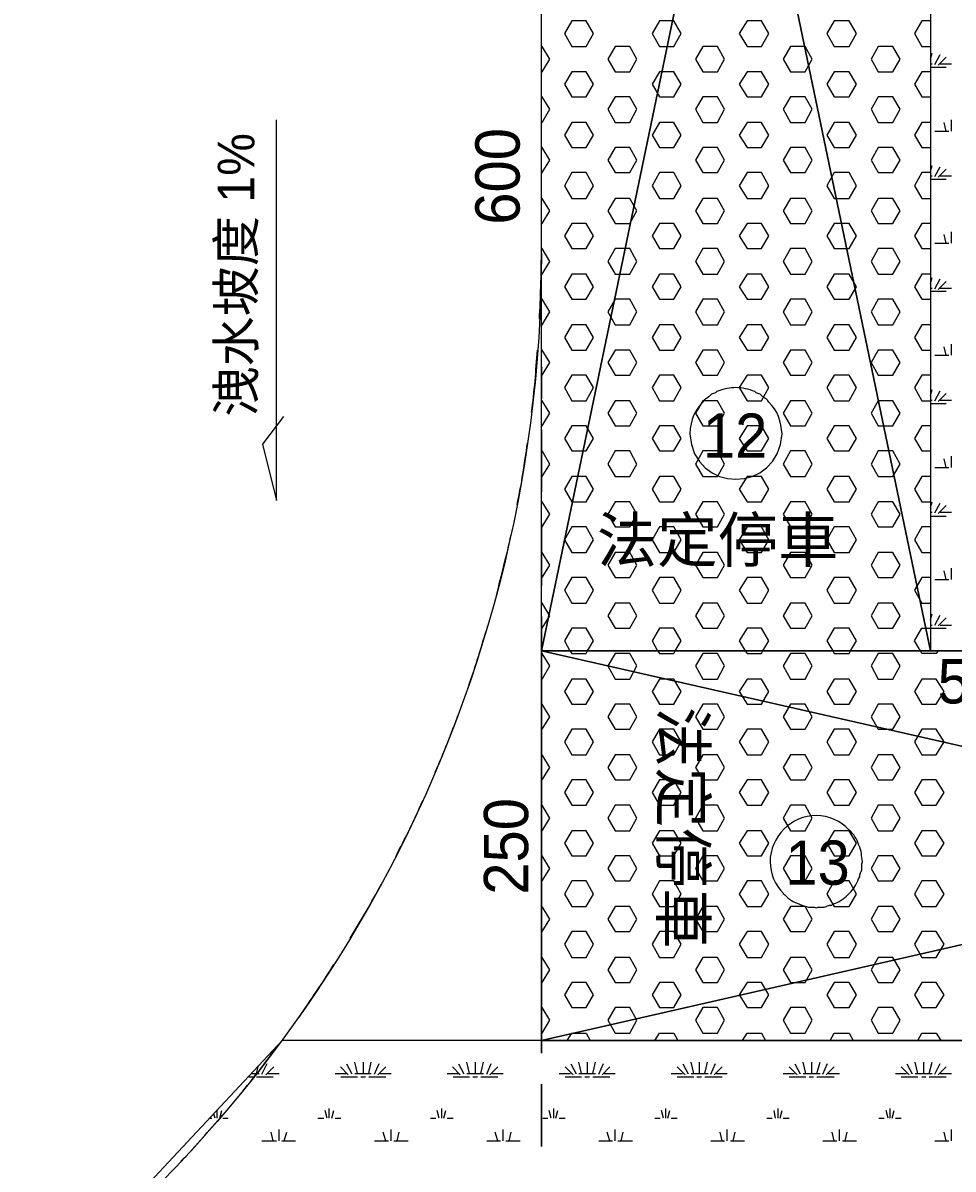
# Model space of a CAD drawing. Header units: millimetres. Extents: x -15161 to 10473752, y -72817 to 33960.
# Drawn here: x 1372 to 1970, y 115 to 850 of the extents above; entities that cross this region are included whole.
import ezdxf

# ---------------------------------------------------------------- set-up
doc = ezdxf.new("R2010")
doc.units = ezdxf.units.MM
doc.layers.add('PDF_幾何圖形', color=7, linetype='Continuous')
doc.layers.add('PDF_文字', color=7, linetype='Continuous')
doc.styles.add('PDF PMingLiU', font='PMingLiU.ttf')

# ---------------------------------------------------------------- blocks, each defined once
blk = doc.blocks.new('建築底圖')
at = {"layer": 'PDF_幾何圖形', "lineweight": 0}
for points in [[(1705.49, 3028.86), (1355.33, 3028.86, -0.000209), (1354.91, 625.2)], [(1704.22, 660.35, 0.011407), (1705.49, 702.26, -0.254152), (1316.8, -11.59)]]:
    blk.add_lwpolyline(points, format="xyb", dxfattribs=at)
for points in [[(1992.55, 2247.68), (1955.29, 2247.68), (1955.29, 447.37), (2255.49, 447.37)], [(1705.49, 447.37), (1705.49, 1047.34), (1955.29, 1047.34), (1955.29, 447.37)], [(1705.49, 197.14), (2255.49, 322.47), (1705.49, 447.37), (1830.39, 1047.34), (1955.29, 447.37), (1830.39, 1047.34), (1705.49, 447.37), (2255.49, 322.47)], [(1705.49, 447.37), (1705.49, 1047.34), (1955.29, 1047.34), (1955.29, 447.37)], [(1734.28, 851.72), (1724.96, 851.72), (1720.31, 843.68), (1724.96, 835.21), (1734.28, 835.21), (1738.93, 843.68)], [(1790.59, 851.72), (1781.28, 851.72), (1776.62, 843.68), (1781.28, 835.21), (1790.59, 835.21), (1795.25, 843.68)], [(1846.9, 851.72), (1837.59, 851.72), (1832.51, 843.68), (1837.59, 835.21), (1846.9, 835.21), (1851.56, 843.68)], [(1903.22, 851.72), (1893.48, 851.72), (1888.82, 843.68), (1893.48, 835.21), (1903.22, 835.21), (1907.87, 843.68)], [(1762.22, 835.21), (1752.91, 835.21), (1748.25, 827.17), (1752.91, 819.12), (1762.22, 819.12), (1766.88, 827.17)], [(1818.53, 835.21), (1809.22, 835.21), (1804.56, 827.17), (1809.22, 819.12), (1818.53, 819.12), (1823.19, 827.17)], [(1874.85, 835.21), (1865.53, 835.21), (1860.87, 827.17), (1865.53, 819.12), (1874.85, 819.12), (1879.5, 827.17)], [(1931.16, 835.21), (1921.84, 835.21), (1917.19, 827.17), (1921.84, 819.12), (1931.16, 819.12), (1935.82, 827.17)], [(1734.28, 819.12), (1724.96, 819.12), (1720.31, 811.08), (1724.96, 803.03), (1734.28, 803.03), (1738.93, 811.08)], [(1790.59, 819.12), (1781.28, 819.12), (1776.62, 811.08), (1781.28, 803.03), (1790.59, 803.03), (1795.25, 811.08)], [(1846.9, 819.12), (1837.59, 819.12), (1832.51, 811.08), (1837.59, 803.03), (1846.9, 803.03), (1851.56, 811.08)], [(1903.22, 819.12), (1893.48, 819.12), (1888.82, 811.08), (1893.48, 803.03), (1903.22, 803.03), (1907.87, 811.08)], [(1762.22, 803.03), (1752.91, 803.03), (1748.25, 794.99), (1752.91, 786.52), (1762.22, 786.52), (1766.88, 794.99)], [(1818.53, 803.03), (1809.22, 803.03), (1804.56, 794.99), (1809.22, 786.52), (1818.53, 786.52), (1823.19, 794.99)], [(1874.85, 803.03), (1865.53, 803.03), (1860.87, 794.99), (1865.53, 786.52), (1874.85, 786.52), (1879.5, 794.99)], [(1931.16, 803.03), (1921.84, 803.03), (1917.19, 794.99), (1921.84, 786.52), (1931.16, 786.52), (1935.82, 794.99)], [(1734.28, 786.52), (1724.96, 786.52), (1720.31, 778.48), (1724.96, 770.43), (1734.28, 770.43), (1738.93, 778.48)], [(1790.59, 786.52), (1781.28, 786.52), (1776.62, 778.48), (1781.28, 770.43), (1790.59, 770.43), (1795.25, 778.48)], [(1846.9, 786.52), (1837.59, 786.52), (1832.51, 778.48), (1837.59, 770.43), (1846.9, 770.43), (1851.56, 778.48)], [(1903.22, 786.52), (1893.48, 786.52), (1888.82, 778.48), (1893.48, 770.43), (1903.22, 770.43), (1907.87, 778.48)], [(1762.22, 770.43), (1752.91, 770.43), (1748.25, 762.39), (1752.91, 754.34), (1762.22, 754.34), (1766.88, 762.39)], [(1818.53, 770.43), (1809.22, 770.43), (1804.56, 762.39), (1809.22, 754.34), (1818.53, 754.34), (1823.19, 762.39)], [(1874.85, 770.43), (1865.53, 770.43), (1860.87, 762.39), (1865.53, 754.34), (1874.85, 754.34), (1879.5, 762.39)], [(1931.16, 770.43), (1921.84, 770.43), (1917.19, 762.39), (1921.84, 754.34), (1931.16, 754.34), (1935.82, 762.39)], [(1734.28, 754.34), (1724.96, 754.34), (1720.31, 745.87), (1724.96, 737.83), (1734.28, 737.83), (1738.93, 745.87)], [(1790.59, 754.34), (1781.28, 754.34), (1776.62, 745.87), (1781.28, 737.83), (1790.59, 737.83), (1795.25, 745.87)], [(1846.9, 754.34), (1837.59, 754.34), (1832.51, 745.87), (1837.59, 737.83), (1846.9, 737.83), (1851.56, 745.87)], [(1903.22, 754.34), (1893.48, 754.34), (1888.82, 745.87), (1893.48, 737.83), (1903.22, 737.83), (1907.87, 745.87)], [(1762.22, 737.83), (1752.91, 737.83), (1748.25, 729.78), (1752.91, 721.74), (1762.22, 721.74), (1766.88, 729.78)], [(1818.53, 737.83), (1809.22, 737.83), (1804.56, 729.78), (1809.22, 721.74), (1818.53, 721.74), (1823.19, 729.78)], [(1874.85, 737.83), (1865.53, 737.83), (1860.87, 729.78), (1865.53, 721.74), (1874.85, 721.74), (1879.5, 729.78)], [(1931.16, 737.83), (1921.84, 737.83), (1917.19, 729.78), (1921.84, 721.74), (1931.16, 721.74), (1935.82, 729.78)], [(1734.28, 721.74), (1724.96, 721.74), (1720.31, 713.7), (1724.96, 705.65), (1734.28, 705.65), (1738.93, 713.7)], [(1790.59, 721.74), (1781.28, 721.74), (1776.62, 713.7), (1781.28, 705.65), (1790.59, 705.65), (1795.25, 713.7)], [(1846.9, 721.74), (1837.59, 721.74), (1832.51, 713.7), (1837.59, 705.65), (1846.9, 705.65), (1851.56, 713.7)], [(1903.22, 721.74), (1893.48, 721.74), (1888.82, 713.7), (1893.48, 705.65), (1903.22, 705.65), (1907.87, 713.7)], [(1762.22, 705.65), (1752.91, 705.65), (1748.25, 697.18), (1752.91, 689.14), (1762.22, 689.14), (1766.88, 697.18)], [(1818.53, 705.65), (1809.22, 705.65), (1804.56, 697.18), (1809.22, 689.14), (1818.53, 689.14), (1823.19, 697.18)], [(1874.85, 705.65), (1865.53, 705.65), (1860.87, 697.18), (1865.53, 689.14), (1874.85, 689.14), (1879.5, 697.18)], [(1931.16, 705.65), (1921.84, 705.65), (1917.19, 697.18), (1921.84, 689.14), (1931.16, 689.14), (1935.82, 697.18)], [(1734.28, 689.14), (1724.96, 689.14), (1720.31, 681.09), (1724.96, 673.05), (1734.28, 673.05), (1738.93, 681.09)], [(1790.59, 689.14), (1781.28, 689.14), (1776.62, 681.09), (1781.28, 673.05), (1790.59, 673.05), (1795.25, 681.09)], [(1846.9, 689.14), (1837.59, 689.14), (1832.51, 681.09), (1837.59, 673.05), (1846.9, 673.05), (1851.56, 681.09)], [(1903.22, 689.14), (1893.48, 689.14), (1888.82, 681.09), (1893.48, 673.05), (1903.22, 673.05), (1907.87, 681.09)], [(1762.22, 673.05), (1752.91, 673.05), (1748.25, 665), (1752.91, 656.54), (1762.22, 656.54), (1766.88, 665)], [(1818.53, 673.05), (1809.22, 673.05), (1804.56, 665), (1809.22, 656.54), (1818.53, 656.54), (1823.19, 665)], [(1874.85, 673.05), (1865.53, 673.05), (1860.87, 665), (1865.53, 656.54), (1874.85, 656.54), (1879.5, 665)], [(1931.16, 673.05), (1921.84, 673.05), (1917.19, 665), (1921.84, 656.54), (1931.16, 656.54), (1935.82, 665)], [(1734.28, 656.54), (1724.96, 656.54), (1720.31, 648.49), (1724.96, 640.45), (1734.28, 640.45), (1738.93, 648.49)], [(1790.59, 656.54), (1781.28, 656.54), (1776.62, 648.49), (1781.28, 640.45), (1790.59, 640.45), (1795.25, 648.49)], [(1846.9, 656.54), (1837.59, 656.54), (1832.51, 648.49), (1837.59, 640.45), (1846.9, 640.45), (1851.56, 648.49)], [(1903.22, 656.54), (1893.48, 656.54), (1888.82, 648.49), (1893.48, 640.45), (1903.22, 640.45), (1907.87, 648.49)], [(1762.22, 640.45), (1752.91, 640.45), (1748.25, 632.4), (1752.91, 624.36), (1762.22, 624.36), (1766.88, 632.4)], [(1818.53, 640.45), (1809.22, 640.45), (1804.56, 632.4), (1809.22, 624.36), (1818.53, 624.36), (1823.19, 632.4)], [(1874.85, 640.45), (1865.53, 640.45), (1860.87, 632.4), (1865.53, 624.36), (1874.85, 624.36), (1879.5, 632.4)], [(1931.16, 640.45), (1921.84, 640.45), (1917.19, 632.4), (1921.84, 624.36), (1931.16, 624.36), (1935.82, 632.4)], [(1705.91, 629.01), (1705.49, 629.44), (1705.49, 609.11), (1705.49, 629.44)], [(1734.28, 624.36), (1724.96, 624.36), (1720.31, 616.31), (1724.96, 607.84), (1734.28, 607.84), (1738.93, 616.31)], [(1790.59, 624.36), (1781.28, 624.36), (1776.62, 616.31), (1781.28, 607.84), (1790.59, 607.84), (1795.25, 616.31)], [(1846.9, 624.36), (1837.59, 624.36), (1832.51, 616.31), (1837.59, 607.84), (1846.9, 607.84), (1851.56, 616.31)], [(1903.22, 624.36), (1893.48, 624.36), (1888.82, 616.31), (1893.48, 607.84), (1903.22, 607.84), (1907.87, 616.31)], [(1762.22, 607.84), (1752.91, 607.84), (1748.25, 599.8), (1752.91, 591.76), (1762.22, 591.76), (1766.88, 599.8)], [(1818.53, 607.84), (1809.22, 607.84), (1804.56, 599.8), (1809.22, 591.76), (1818.53, 591.76), (1823.19, 599.8)], [(1874.85, 607.84), (1865.53, 607.84), (1860.87, 599.8), (1865.53, 591.76), (1874.85, 591.76), (1879.5, 599.8)], [(1931.16, 607.84), (1921.84, 607.84), (1917.19, 599.8), (1921.84, 591.76), (1931.16, 591.76), (1935.82, 599.8)], [(1705.49, 589.21), (1705.49, 549.41)], [(1734.28, 591.76), (1724.96, 591.76), (1720.31, 583.71), (1724.96, 575.67), (1734.28, 575.67), (1738.93, 583.71)], [(1790.59, 591.76), (1781.28, 591.76), (1776.62, 583.71), (1781.28, 575.67), (1790.59, 575.67), (1795.25, 583.71)], [(1846.9, 591.76), (1837.59, 591.76), (1832.51, 583.71), (1837.59, 575.67), (1846.9, 575.67), (1851.56, 583.71)], [(1903.22, 591.76), (1893.48, 591.76), (1888.82, 583.71), (1893.48, 575.67), (1903.22, 575.67), (1907.87, 583.71)], [(1762.22, 575.67), (1752.91, 575.67), (1748.25, 567.2), (1752.91, 559.15), (1762.22, 559.15), (1766.88, 567.2)], [(1818.53, 575.67), (1809.22, 575.67), (1804.56, 567.2), (1809.22, 559.15), (1818.53, 559.15), (1823.19, 567.2)], [(1874.85, 575.67), (1865.53, 575.67), (1860.87, 567.2), (1865.53, 559.15), (1874.85, 559.15), (1879.5, 567.2)], [(1931.16, 575.67), (1921.84, 575.67), (1917.19, 567.2), (1921.84, 559.15), (1931.16, 559.15), (1935.82, 567.2)], [(1734.28, 559.15), (1724.96, 559.15), (1720.31, 551.11), (1724.96, 543.06), (1734.28, 543.06), (1738.93, 551.11)], [(1790.59, 559.15), (1781.28, 559.15), (1776.62, 551.11), (1781.28, 543.06), (1790.59, 543.06), (1795.25, 551.11)], [(1846.9, 559.15), (1837.59, 559.15), (1832.51, 551.11), (1837.59, 543.06), (1846.9, 543.06), (1851.56, 551.11)], [(1903.22, 559.15), (1893.48, 559.15), (1888.82, 551.11), (1893.48, 543.06), (1903.22, 543.06), (1907.87, 551.11)], [(1762.22, 543.06), (1752.91, 543.06), (1748.25, 535.02), (1752.91, 526.97), (1762.22, 526.97), (1766.88, 535.02)], [(1818.53, 543.06), (1809.22, 543.06), (1804.56, 535.02), (1809.22, 526.97), (1818.53, 526.97), (1823.19, 535.02)], [(1874.85, 543.06), (1865.53, 543.06), (1860.87, 535.02), (1865.53, 526.97), (1874.85, 526.97), (1879.5, 535.02)], [(1931.16, 543.06), (1921.84, 543.06), (1917.19, 535.02), (1921.84, 526.97), (1931.16, 526.97), (1935.82, 535.02)], [(1705.49, 529.09), (1705.49, 489.29)], [(1734.28, 526.97), (1724.96, 526.97), (1720.31, 518.51), (1724.96, 510.46), (1734.28, 510.46), (1738.93, 518.51)], [(1790.59, 526.97), (1781.28, 526.97), (1776.62, 518.51), (1781.28, 510.46), (1790.59, 510.46), (1795.25, 518.51)], [(1846.9, 526.97), (1837.59, 526.97), (1832.51, 518.51), (1837.59, 510.46), (1846.9, 510.46), (1851.56, 518.51)], [(1903.22, 526.97), (1893.48, 526.97), (1888.82, 518.51), (1893.48, 510.46), (1903.22, 510.46), (1907.87, 518.51)], [(1762.22, 510.46), (1752.91, 510.46), (1748.25, 502.42), (1752.91, 494.37), (1762.22, 494.37), (1766.88, 502.42)], [(1818.53, 510.46), (1809.22, 510.46), (1804.56, 502.42), (1809.22, 494.37), (1818.53, 494.37), (1823.19, 502.42)], [(1874.85, 510.46), (1865.53, 510.46), (1860.87, 502.42), (1865.53, 494.37), (1874.85, 494.37), (1879.5, 502.42)], [(1931.16, 510.46), (1921.84, 510.46), (1917.19, 502.42), (1921.84, 494.37), (1931.16, 494.37), (1935.82, 502.42)], [(1734.28, 494.37), (1724.96, 494.37), (1720.31, 486.33), (1724.96, 477.86), (1734.28, 477.86), (1738.93, 486.33)], [(1790.59, 494.37), (1781.28, 494.37), (1776.62, 486.33), (1781.28, 477.86), (1790.59, 477.86), (1795.25, 486.33)], [(1846.9, 494.37), (1837.59, 494.37), (1832.51, 486.33), (1837.59, 477.86), (1846.9, 477.86), (1851.56, 486.33)], [(1903.22, 494.37), (1893.48, 494.37), (1888.82, 486.33), (1893.48, 477.86), (1903.22, 477.86), (1907.87, 486.33)], [(1762.22, 477.86), (1752.91, 477.86), (1748.25, 469.82), (1752.91, 461.77), (1762.22, 461.77), (1766.88, 469.82)], [(1818.53, 477.86), (1809.22, 477.86), (1804.56, 469.82), (1809.22, 461.77), (1818.53, 461.77), (1823.19, 469.82)], [(1874.85, 477.86), (1865.53, 477.86), (1860.87, 469.82), (1865.53, 461.77), (1874.85, 461.77), (1879.5, 469.82)], [(1931.16, 477.86), (1921.84, 477.86), (1917.19, 469.82), (1921.84, 461.77), (1931.16, 461.77), (1935.82, 469.82)], [(1705.49, 469.39), (1705.49, 429.17)], [(1734.28, 461.77), (1724.96, 461.77), (1720.31, 453.73), (1723.69, 447.37), (1724.96, 445.68), (1734.28, 445.68), (1735.12, 447.37), (1738.93, 453.73)], [(1790.59, 461.77), (1781.28, 461.77), (1776.62, 453.73), (1780, 447.37), (1781.28, 445.68), (1790.59, 445.68), (1791.44, 447.37), (1795.25, 453.73)], [(1846.9, 461.77), (1837.59, 461.77), (1832.51, 453.73), (1836.32, 447.37), (1837.59, 445.68), (1846.9, 445.68), (1847.75, 447.37), (1851.56, 453.73)], [(1903.22, 461.77), (1893.48, 461.77), (1888.82, 453.73), (1892.63, 447.37), (1893.48, 445.68), (1903.22, 445.68), (1904.06, 447.37), (1907.87, 453.73)], [(2255.49, 447.37), (2255.49, 197.14), (1705.49, 197.14), (1705.49, 447.37)], [(1705.49, 447.37), (1705.49, 197.14), (2255.49, 197.14), (2255.49, 447.37)], [(1762.22, 445.68), (1752.91, 445.68), (1748.25, 437.64), (1752.91, 429.17), (1762.22, 429.17), (1766.88, 437.64)], [(1818.53, 445.68), (1809.22, 445.68), (1804.56, 437.64), (1809.22, 429.17), (1818.53, 429.17), (1823.19, 437.64)], [(1874.85, 445.68), (1865.53, 445.68), (1860.87, 437.64), (1865.53, 429.17), (1874.85, 429.17), (1879.5, 437.64)], [(1931.16, 445.68), (1921.84, 445.68), (1917.19, 437.64), (1921.84, 429.17), (1931.16, 429.17), (1935.82, 437.64)], [(1734.28, 429.17), (1724.96, 429.17), (1720.31, 421.12), (1724.96, 413.08), (1734.28, 413.08), (1738.93, 421.12)], [(1790.59, 429.17), (1781.28, 429.17), (1776.62, 421.12), (1781.28, 413.08), (1790.59, 413.08), (1795.25, 421.12)], [(1846.9, 429.17), (1837.59, 429.17), (1832.51, 421.12), (1837.59, 413.08), (1846.9, 413.08), (1851.56, 421.12)], [(1903.22, 429.17), (1893.48, 429.17), (1888.82, 421.12), (1893.48, 413.08), (1903.22, 413.08), (1907.87, 421.12)], [(1959.1, 429.17), (1949.79, 429.17), (1945.13, 421.12), (1949.79, 413.08), (1959.1, 413.08), (1964.19, 421.12)], [(1762.22, 413.08), (1752.91, 413.08), (1748.25, 405.03), (1752.91, 396.99), (1762.22, 396.99), (1766.88, 405.03)], [(1818.53, 413.08), (1809.22, 413.08), (1804.56, 405.03), (1809.22, 396.99), (1818.53, 396.99), (1823.19, 405.03)], [(1874.85, 413.08), (1865.53, 413.08), (1860.87, 405.03), (1865.53, 396.99), (1874.85, 396.99), (1879.5, 405.03)], [(1931.16, 413.08), (1921.84, 413.08), (1917.19, 405.03), (1921.84, 396.99), (1931.16, 396.99), (1935.82, 405.03)], [(1705.49, 409.27), (1705.49, 369.05)], [(1734.28, 396.99), (1724.96, 396.99), (1720.31, 388.95), (1724.96, 380.48), (1734.28, 380.48), (1738.93, 388.95)], [(1790.59, 396.99), (1781.28, 396.99), (1776.62, 388.95), (1781.28, 380.48), (1790.59, 380.48), (1795.25, 388.95)], [(1846.9, 396.99), (1837.59, 396.99), (1832.51, 388.95), (1837.59, 380.48), (1846.9, 380.48), (1851.56, 388.95)], [(1903.22, 396.99), (1893.48, 396.99), (1888.82, 388.95), (1893.48, 380.48), (1903.22, 380.48), (1907.87, 388.95)], [(1959.1, 396.99), (1949.79, 396.99), (1945.13, 388.95), (1949.79, 380.48), (1959.1, 380.48), (1964.19, 388.95)], [(1762.22, 380.48), (1752.91, 380.48), (1748.25, 372.43), (1752.91, 364.39), (1762.22, 364.39), (1766.88, 372.43)], [(1818.53, 380.48), (1809.22, 380.48), (1804.56, 372.43), (1809.22, 364.39), (1818.53, 364.39), (1823.19, 372.43)], [(1874.85, 380.48), (1865.53, 380.48), (1860.87, 372.43), (1865.53, 364.39), (1874.85, 364.39), (1879.5, 372.43)], [(1931.16, 380.48), (1921.84, 380.48), (1917.19, 372.43), (1921.84, 364.39), (1931.16, 364.39), (1935.82, 372.43)], [(1734.28, 364.39), (1724.96, 364.39), (1720.31, 356.34), (1724.96, 348.3), (1734.28, 348.3), (1738.93, 356.34)], [(1790.59, 364.39), (1781.28, 364.39), (1776.62, 356.34), (1781.28, 348.3), (1790.59, 348.3), (1795.25, 356.34)], [(1846.9, 364.39), (1837.59, 364.39), (1832.51, 356.34), (1837.59, 348.3), (1846.9, 348.3), (1851.56, 356.34)], [(1903.22, 364.39), (1893.48, 364.39), (1888.82, 356.34), (1893.48, 348.3), (1903.22, 348.3), (1907.87, 356.34)], [(1959.1, 364.39), (1949.79, 364.39), (1945.13, 356.34), (1949.79, 348.3), (1959.1, 348.3), (1964.19, 356.34)], [(1705.49, 349.15), (1705.49, 309.35)], [(1762.22, 348.3), (1752.91, 348.3), (1748.25, 339.83), (1752.91, 331.79), (1762.22, 331.79), (1766.88, 339.83)], [(1818.53, 348.3), (1809.22, 348.3), (1804.56, 339.83), (1809.22, 331.79), (1818.53, 331.79), (1823.19, 339.83)], [(1874.85, 348.3), (1865.53, 348.3), (1860.87, 339.83), (1865.53, 331.79), (1874.85, 331.79), (1879.5, 339.83)], [(1931.16, 348.3), (1921.84, 348.3), (1917.19, 339.83), (1921.84, 331.79), (1931.16, 331.79), (1935.82, 339.83)], [(1734.28, 331.79), (1724.96, 331.79), (1720.31, 323.74), (1724.96, 315.7), (1734.28, 315.7), (1738.93, 323.74)], [(1790.59, 331.79), (1781.28, 331.79), (1776.62, 323.74), (1781.28, 315.7), (1790.59, 315.7), (1795.25, 323.74)], [(1846.9, 331.79), (1837.59, 331.79), (1832.51, 323.74), (1837.59, 315.7), (1846.9, 315.7), (1851.56, 323.74)], [(1903.22, 331.79), (1893.48, 331.79), (1888.82, 323.74), (1893.48, 315.7), (1903.22, 315.7), (1907.87, 323.74)], [(1959.1, 331.79), (1949.79, 331.79), (1945.13, 323.74), (1949.79, 315.7), (1959.1, 315.7), (1964.19, 323.74)], [(1762.22, 315.7), (1752.91, 315.7), (1748.25, 307.65), (1752.91, 299.61), (1762.22, 299.61), (1766.88, 307.65)], [(1818.53, 315.7), (1809.22, 315.7), (1804.56, 307.65), (1809.22, 299.61), (1818.53, 299.61), (1823.19, 307.65)], [(1874.85, 315.7), (1865.53, 315.7), (1860.87, 307.65), (1865.53, 299.61), (1874.85, 299.61), (1879.5, 307.65)], [(1931.16, 315.7), (1921.84, 315.7), (1917.19, 307.65), (1921.84, 299.61), (1931.16, 299.61), (1935.82, 307.65)], [(1734.28, 299.61), (1724.96, 299.61), (1720.31, 291.14), (1724.96, 283.09), (1734.28, 283.09), (1738.93, 291.14)], [(1790.59, 299.61), (1781.28, 299.61), (1776.62, 291.14), (1781.28, 283.09), (1790.59, 283.09), (1795.25, 291.14)], [(1846.9, 299.61), (1837.59, 299.61), (1832.51, 291.14), (1837.59, 283.09), (1846.9, 283.09), (1851.56, 291.14)], [(1903.22, 299.61), (1893.48, 299.61), (1888.82, 291.14), (1893.48, 283.09), (1903.22, 283.09), (1907.87, 291.14)], [(1959.1, 299.61), (1949.79, 299.61), (1945.13, 291.14), (1949.79, 283.09), (1959.1, 283.09), (1964.19, 291.14)], [(1705.49, 289.02), (1705.49, 249.22)], [(1762.22, 283.09), (1752.91, 283.09), (1748.25, 275.05), (1752.91, 267.01), (1762.22, 267.01), (1766.88, 275.05)], [(1818.53, 283.09), (1809.22, 283.09), (1804.56, 275.05), (1809.22, 267.01), (1818.53, 267.01), (1823.19, 275.05)], [(1874.85, 283.09), (1865.53, 283.09), (1860.87, 275.05), (1865.53, 267.01), (1874.85, 267.01), (1879.5, 275.05)], [(1931.16, 283.09), (1921.84, 283.09), (1917.19, 275.05), (1921.84, 267.01), (1931.16, 267.01), (1935.82, 275.05)], [(1734.28, 267.01), (1724.96, 267.01), (1720.31, 258.96), (1724.96, 250.49), (1734.28, 250.49), (1738.93, 258.96)], [(1790.59, 267.01), (1781.28, 267.01), (1776.62, 258.96), (1781.28, 250.49), (1790.59, 250.49), (1795.25, 258.96)], [(1846.9, 267.01), (1837.59, 267.01), (1832.51, 258.96), (1837.59, 250.49), (1846.9, 250.49), (1851.56, 258.96)], [(1903.22, 267.01), (1893.48, 267.01), (1888.82, 258.96), (1893.48, 250.49), (1903.22, 250.49), (1907.87, 258.96)], [(1959.1, 267.01), (1949.79, 267.01), (1945.13, 258.96), (1949.79, 250.49), (1959.1, 250.49), (1964.19, 258.96)], [(1762.22, 250.49), (1752.91, 250.49), (1748.25, 242.45), (1752.91, 234.4), (1762.22, 234.4), (1766.88, 242.45)], [(1818.53, 250.49), (1809.22, 250.49), (1804.56, 242.45), (1809.22, 234.4), (1818.53, 234.4), (1823.19, 242.45)], [(1874.85, 250.49), (1865.53, 250.49), (1860.87, 242.45), (1865.53, 234.4), (1874.85, 234.4), (1879.5, 242.45)], [(1931.16, 250.49), (1921.84, 250.49), (1917.19, 242.45), (1921.84, 234.4), (1931.16, 234.4), (1935.82, 242.45)], [(1705.49, 229.32), (1705.49, 189.1)], [(1734.28, 234.4), (1724.96, 234.4), (1720.31, 226.36), (1724.96, 218.31), (1734.28, 218.31), (1738.93, 226.36)], [(1790.59, 234.4), (1781.28, 234.4), (1776.62, 226.36), (1781.28, 218.31), (1790.59, 218.31), (1795.25, 226.36)], [(1846.9, 234.4), (1837.59, 234.4), (1832.51, 226.36), (1837.59, 218.31), (1846.9, 218.31), (1851.56, 226.36)], [(1903.22, 234.4), (1893.48, 234.4), (1888.82, 226.36), (1893.48, 218.31), (1903.22, 218.31), (1907.87, 226.36)], [(1959.1, 234.4), (1949.79, 234.4), (1945.13, 226.36), (1949.79, 218.31), (1959.1, 218.31), (1964.19, 226.36)], [(1762.22, 218.31), (1752.91, 218.31), (1748.25, 210.27), (1752.91, 201.8), (1762.22, 201.8), (1766.88, 210.27)], [(1818.53, 218.31), (1809.22, 218.31), (1804.56, 210.27), (1809.22, 201.8), (1818.53, 201.8), (1823.19, 210.27)], [(1874.85, 218.31), (1865.53, 218.31), (1860.87, 210.27), (1865.53, 201.8), (1874.85, 201.8), (1879.5, 210.27)], [(1931.16, 218.31), (1921.84, 218.31), (1917.19, 210.27), (1921.84, 201.8), (1931.16, 201.8), (1935.82, 210.27)], [(1539.09, 197.14), (1405.29, 54.03), (1955.29, 54.03), (1955.29, -195.77), (2253.79, 197.14)], [(1705.49, 169.2), (1705.49, 128.98)]]:
    blk.add_lwpolyline(points, close=True, dxfattribs=at)
at = {"layer": 'PDF_幾何圖形', "lineweight": 5}
for points in [[(1705.49, 447.37), (1705.49, 1047.34), (1955.29, 1047.34), (1955.29, 447.37)], [(2255.49, 447.37), (2255.49, 197.14), (1705.49, 197.14), (1705.49, 447.37)]]:
    blk.add_lwpolyline(points, close=True, dxfattribs=at)
at = {"layer": 'PDF_幾何圖形', "lineweight": 0}
for points in [[(1955.29, 851.72), (1949.79, 851.72), (1945.13, 843.68), (1949.79, 835.21), (1955.29, 835.21)], [(1705.49, 819.12), (1705.91, 819.12), (1710.99, 827.17), (1705.91, 835.21), (1705.49, 835.21)], [(1955.29, 827.17), (1956.56, 830.98)], [(1955.29, 824.2), (1956.56, 824.2)], [(1958.26, 823.78), (1961.64, 830.13)], [(1960.37, 823.36), (1965.46, 828.44)], [(1961.64, 824.2), (1968.84, 824.2)], [(1955.29, 819.12), (1949.79, 819.12), (1945.13, 811.08), (1949.79, 803.03), (1955.29, 803.03)], [(1955.29, 822.09), (1965.46, 822.09)], [(1705.49, 786.52), (1705.91, 786.52), (1710.99, 794.99), (1705.91, 803.03), (1705.49, 803.03)], [(1968.84, 781.02), (1968.84, 788.21)], [(1955.29, 786.52), (1949.79, 786.52), (1945.13, 778.48), (1949.79, 770.43), (1955.29, 770.43)], [(1958.26, 781.02), (1967.15, 781.02)], [(1965.46, 781.02), (1964.19, 786.52)], [(1705.49, 754.34), (1705.91, 754.34), (1710.99, 762.39), (1705.91, 770.43), (1705.49, 770.43)], [(1955.29, 755.19), (1956.56, 759)], [(1958.26, 751.8), (1961.64, 758.15)], [(1955.29, 754.34), (1949.79, 754.34), (1945.13, 745.87), (1949.79, 737.83), (1955.29, 737.83)], [(1955.29, 752.22), (1956.56, 752.22)], [(1960.37, 751.38), (1965.46, 756.46)], [(1961.64, 752.22), (1968.84, 752.22)], [(1955.29, 750.11), (1965.46, 750.11)], [(1705.49, 721.74), (1705.91, 721.74), (1710.99, 729.78), (1705.91, 737.83), (1705.49, 737.83)], [(1955.29, 721.74), (1949.79, 721.74), (1945.13, 713.7), (1949.79, 705.65), (1955.29, 705.65)], [(1965.46, 709.04), (1964.19, 714.54)], [(1968.84, 709.04), (1968.84, 716.24)], [(1958.26, 709.04), (1967.15, 709.04)], [(1705.49, 689.14), (1705.91, 689.14), (1710.99, 697.18), (1705.91, 705.65), (1705.49, 705.65)], [(1955.29, 689.14), (1949.79, 689.14), (1945.13, 681.09), (1949.79, 673.05), (1955.29, 673.05)], [(1955.29, 683.21), (1956.56, 687.02)], [(1958.26, 679.82), (1961.64, 686.17)], [(1960.37, 679.4), (1965.46, 684.48)], [(1955.29, 680.25), (1956.56, 680.25)], [(1955.29, 678.13), (1965.46, 678.13)], [(1961.64, 680.25), (1968.84, 680.25)], [(1705.49, 656.54), (1705.91, 656.54), (1710.99, 665), (1705.91, 673.05), (1705.49, 673.05)], [(1955.29, 656.54), (1949.79, 656.54), (1945.13, 648.49), (1949.79, 640.45), (1955.29, 640.45)], [(1705.49, 624.36), (1705.91, 624.36), (1710.99, 632.4), (1705.91, 640.45), (1705.49, 640.45)], [(1965.46, 637.06), (1964.19, 642.56)], [(1968.84, 637.06), (1968.84, 644.26)], [(1958.26, 637.06), (1967.15, 637.06)], [(1955.29, 624.36), (1949.79, 624.36), (1945.13, 616.31), (1949.79, 607.84), (1955.29, 607.84)], [(1955.29, 611.23), (1956.56, 615.04)], [(1958.26, 607.84), (1961.64, 614.2)], [(1960.37, 607.42), (1965.46, 612.5)], [(1705.49, 591.76), (1705.91, 591.76), (1710.99, 599.8), (1705.91, 607.84), (1705.49, 607.84)], [(1955.29, 608.27), (1956.56, 608.27)], [(1955.29, 606.15), (1965.46, 606.15)], [(1961.64, 608.27), (1968.84, 608.27)], [(1955.29, 591.76), (1949.79, 591.76), (1945.13, 583.71), (1949.79, 575.67), (1955.29, 575.67)], [(1705.49, 559.15), (1705.91, 559.15), (1710.99, 567.2), (1705.91, 575.67), (1705.49, 575.67)], [(1965.46, 565.08), (1964.19, 570.58)], [(1968.84, 565.08), (1968.84, 572.28)], [(1958.26, 565.08), (1967.15, 565.08)], [(1955.29, 559.15), (1949.79, 559.15), (1945.13, 551.11), (1949.79, 543.06), (1955.29, 543.06)], [(1705.49, 526.97), (1705.91, 526.97), (1710.99, 535.02), (1705.91, 543.06), (1705.49, 543.06)], [(1955.29, 539.25), (1956.56, 543.06)], [(1958.26, 535.87), (1961.64, 542.22)], [(1960.37, 535.44), (1965.46, 540.52)], [(1955.29, 536.29), (1956.56, 536.29)], [(1955.29, 533.75), (1965.46, 533.75)], [(1961.64, 536.29), (1968.84, 536.29)], [(1955.29, 526.97), (1949.79, 526.97), (1945.13, 518.51), (1949.79, 510.46), (1955.29, 510.46)], [(1705.49, 494.37), (1705.91, 494.37), (1710.99, 502.42), (1705.91, 510.46), (1705.49, 510.46)], [(1955.29, 494.37), (1949.79, 494.37), (1945.13, 486.33), (1949.79, 477.86), (1955.29, 477.86)], [(1958.26, 493.1), (1967.15, 493.1)], [(1965.46, 493.1), (1964.19, 498.61)], [(1968.84, 493.1), (1968.84, 500.3)], [(1705.49, 461.77), (1705.91, 461.77), (1710.99, 469.82), (1705.91, 477.86), (1705.49, 477.86)], [(1955.29, 467.27), (1956.56, 471.09)], [(1955.29, 463.89), (1956.56, 463.89)], [(1958.26, 463.89), (1961.64, 470.24)], [(1960.37, 463.46), (1965.46, 468.54)], [(1961.64, 463.89), (1968.84, 463.89)], [(1960.37, 447.37), (1959.1, 445.68), (1949.79, 445.68), (1948.94, 447.37), (1945.13, 453.73), (1949.79, 461.77), (1955.29, 461.77), (1965.46, 461.77)], [(1705.49, 429.17), (1705.91, 429.17), (1710.99, 437.64), (1705.91, 445.68), (1705.49, 445.68)], [(1705.49, 396.99), (1705.91, 396.99), (1710.99, 405.03), (1705.91, 413.08), (1705.49, 413.08)], [(1705.49, 364.39), (1705.91, 364.39), (1710.99, 372.43), (1705.91, 380.48), (1705.49, 380.48)], [(1705.49, 331.79), (1705.91, 331.79), (1710.99, 339.83), (1705.91, 348.3), (1705.49, 348.3)], [(1705.49, 299.61), (1705.91, 299.61), (1710.99, 307.65), (1705.91, 315.7), (1705.49, 315.7)], [(1705.49, 267.01), (1705.91, 267.01), (1710.99, 275.05), (1705.91, 283.09), (1705.49, 283.09)], [(1705.49, 234.4), (1705.91, 234.4), (1710.99, 242.45), (1705.91, 250.49), (1705.49, 250.49)], [(1705.49, 201.8), (1705.91, 201.8), (1710.99, 210.27), (1705.91, 218.31), (1705.49, 218.31)], [(1722, 197.14), (1724.96, 201.8), (1734.28, 201.8), (1736.82, 197.14)], [(1778.31, 197.14), (1781.28, 201.8), (1790.59, 201.8), (1793.13, 197.14)], [(1834.62, 197.14), (1837.59, 201.8), (1846.9, 201.8), (1849.44, 197.14)], [(1890.94, 197.14), (1893.48, 201.8), (1903.22, 201.8), (1905.76, 197.14)], [(1947.25, 197.14), (1949.79, 201.8), (1959.1, 201.8), (1962.07, 197.14)], [(1522.58, 175.97), (1523.85, 181.05)], [(1525.96, 175.55), (1529.35, 182.32)], [(1528.5, 175.13), (1533.58, 180.21)], [(1581.43, 175.13), (1576.35, 180.21)], [(1583.97, 175.55), (1580.58, 181.9)], [(1587.36, 175.97), (1585.66, 183.17)], [(1591.17, 175.97), (1591.17, 183.17)], [(1594.55, 175.97), (1596.25, 183.17)], [(1598.37, 175.55), (1601.33, 182.32)], [(1600.48, 175.13), (1605.56, 180.21)], [(1653.41, 175.13), (1648.33, 180.21)], [(1655.95, 175.55), (1652.56, 181.9)], [(1659.34, 175.97), (1657.64, 183.17)], [(1663.15, 175.97), (1663.15, 183.17)], [(1666.53, 175.97), (1668.23, 183.17)], [(1670.34, 175.55), (1673.31, 182.32)], [(1672.46, 175.13), (1677.54, 180.21)], [(1725.81, 175.13), (1720.73, 180.21)], [(1727.93, 175.55), (1724.54, 181.9)], [(1731.31, 175.97), (1729.62, 183.17)], [(1735.12, 175.97), (1735.12, 183.17)], [(1738.51, 175.97), (1740.21, 183.17)], [(1742.32, 175.55), (1745.29, 182.32)], [(1744.44, 175.13), (1749.52, 180.21)], [(1797.79, 175.13), (1792.71, 180.21)], [(1799.9, 175.55), (1796.52, 181.9)], [(1803.29, 175.97), (1801.6, 183.17)], [(1807.1, 175.97), (1807.1, 183.17)], [(1810.49, 175.97), (1812.18, 183.17)], [(1814.3, 175.55), (1817.26, 182.32)], [(1816.42, 175.13), (1821.5, 180.21)], [(1869.77, 175.13), (1864.69, 180.21)], [(1871.88, 175.55), (1868.5, 181.9)], [(1875.27, 175.97), (1873.58, 183.17)], [(1879.08, 175.97), (1879.08, 183.17)], [(1882.47, 175.97), (1884.59, 183.17)], [(1886.28, 175.55), (1889.24, 182.32)], [(1888.4, 175.13), (1893.48, 180.21)], [(1941.74, 175.13), (1936.66, 180.21)], [(1943.86, 175.55), (1940.47, 181.9)], [(1947.25, 175.97), (1945.56, 183.17)], [(1951.06, 175.97), (1951.06, 183.17)], [(1954.45, 175.97), (1956.56, 183.17)], [(1958.26, 175.55), (1961.64, 182.32)], [(1960.37, 175.13), (1965.46, 180.21)], [(1517.5, 173.86), (1520.46, 173.86)], [(1519.19, 175.97), (1524.27, 175.97)], [(1522.58, 173.86), (1533.16, 173.86)], [(1529.77, 175.97), (1536.97, 175.97)], [(1572.96, 175.97), (1580.16, 175.97)], [(1576.77, 173.86), (1587.36, 173.86)], [(1585.66, 175.97), (1596.25, 175.97)], [(1589.47, 173.86), (1592.44, 173.86)], [(1594.55, 173.86), (1605.56, 173.86)], [(1601.75, 175.97), (1608.95, 175.97)], [(1644.94, 175.97), (1652.14, 175.97)], [(1648.75, 173.86), (1659.34, 173.86)], [(1657.64, 175.97), (1668.23, 175.97)], [(1661.45, 173.86), (1664.42, 173.86)], [(1666.53, 173.86), (1677.54, 173.86)], [(1673.73, 175.97), (1680.93, 175.97)], [(1716.92, 175.97), (1724.12, 175.97)], [(1720.73, 173.86), (1731.31, 173.86)], [(1729.62, 175.97), (1740.21, 175.97)], [(1733.43, 173.86), (1736.39, 173.86)], [(1738.51, 173.86), (1749.52, 173.86)], [(1745.71, 175.97), (1752.91, 175.97)], [(1788.9, 175.97), (1796.09, 175.97)], [(1792.71, 173.86), (1803.29, 173.86)], [(1801.6, 175.97), (1812.61, 175.97)], [(1805.41, 173.86), (1808.37, 173.86)], [(1810.49, 173.86), (1821.5, 173.86)], [(1817.69, 175.97), (1824.89, 175.97)], [(1860.87, 175.97), (1868.07, 175.97)], [(1864.69, 173.86), (1875.27, 173.86)], [(1873.58, 175.97), (1884.59, 175.97)], [(1877.39, 173.86), (1880.35, 173.86)], [(1882.47, 173.86), (1893.48, 173.86)], [(1889.67, 175.97), (1896.86, 175.97)], [(1932.85, 175.97), (1940.05, 175.97)], [(1936.66, 173.86), (1947.25, 173.86)], [(1945.56, 175.97), (1956.56, 175.97)], [(1949.79, 173.86), (1952.33, 173.86)], [(1954.45, 173.86), (1965.46, 173.86)], [(1961.64, 175.97), (1968.84, 175.97)], [(1492.09, 147.18), (1493.78, 147.18)], [(1495.9, 147.18), (1495.05, 150.15)], [(1497.17, 147.18), (1497.17, 152.69)], [(1498.87, 147.18), (1500.14, 152.26)], [(1500.98, 147.18), (1504.37, 147.18)], [(1561.95, 147.18), (1565.76, 147.18)], [(1567.88, 147.18), (1566.61, 152.26)], [(1569.15, 147.18), (1569.15, 153.53)], [(1570.84, 147.18), (1572.11, 152.26)], [(1572.96, 147.18), (1576.77, 147.18)], [(1634.35, 147.18), (1637.74, 147.18)], [(1639.86, 147.18), (1638.59, 152.26)], [(1641.55, 147.18), (1641.55, 153.53)], [(1642.82, 147.18), (1644.09, 152.26)], [(1644.94, 147.18), (1648.75, 147.18)], [(1706.33, 147.18), (1709.72, 147.18)], [(1711.84, 147.18), (1710.57, 152.26)], [(1713.53, 147.18), (1713.53, 153.53)], [(1714.8, 147.18), (1716.07, 152.26)], [(1716.92, 147.18), (1720.73, 147.18)], [(1778.31, 147.18), (1781.7, 147.18)], [(1783.82, 147.18), (1782.55, 152.26)], [(1785.51, 147.18), (1785.51, 153.53)], [(1786.78, 147.18), (1788.05, 152.26)], [(1788.9, 147.18), (1792.71, 147.18)], [(1850.29, 147.18), (1853.68, 147.18)], [(1855.79, 147.18), (1854.95, 152.26)], [(1857.49, 147.18), (1857.49, 153.53)], [(1858.76, 147.18), (1860.03, 152.26)], [(1860.87, 147.18), (1864.69, 147.18)], [(1922.27, 147.18), (1925.66, 147.18)], [(1928.2, 147.18), (1926.93, 152.26)], [(1929.47, 147.18), (1929.47, 153.53)], [(1930.74, 147.18), (1932.01, 152.26)], [(1932.85, 147.18), (1936.66, 147.18)], [(1536.97, 132.79), (1536.97, 139.98)], [(1608.95, 132.79), (1608.95, 139.98)], [(1680.93, 132.79), (1680.93, 139.98)], [(1752.91, 132.79), (1752.91, 139.98)], [(1824.89, 132.79), (1824.89, 139.98)], [(1896.86, 132.79), (1896.86, 139.98)], [(1968.84, 132.79), (1968.84, 139.98)], [(1525.96, 132.79), (1535.28, 132.79)], [(1533.16, 132.79), (1531.89, 138.29)], [(1538.67, 132.79), (1547.56, 132.79)], [(1540.36, 132.79), (1542.05, 138.29)], [(1598.37, 132.79), (1607.26, 132.79)], [(1605.56, 132.79), (1603.87, 138.29)], [(1610.64, 132.79), (1619.96, 132.79)], [(1612.76, 132.79), (1614.03, 138.29)], [(1670.34, 132.79), (1679.24, 132.79)], [(1677.54, 132.79), (1675.85, 138.29)], [(1682.62, 132.79), (1691.94, 132.79)], [(1684.74, 132.79), (1686.01, 138.29)], [(1742.32, 132.79), (1751.21, 132.79)], [(1749.52, 132.79), (1747.83, 138.29)], [(1754.6, 132.79), (1763.92, 132.79)], [(1756.72, 132.79), (1757.99, 138.29)], [(1814.3, 132.79), (1823.19, 132.79)], [(1821.5, 132.79), (1820.23, 138.29)], [(1827, 132.79), (1835.89, 132.79)], [(1828.7, 132.79), (1829.97, 138.29)], [(1886.28, 132.79), (1895.17, 132.79)], [(1893.48, 132.79), (1892.21, 138.29)], [(1898.98, 132.79), (1907.87, 132.79)], [(1900.67, 132.79), (1901.95, 138.29)], [(1958.26, 132.79), (1967.15, 132.79)], [(1965.46, 132.79), (1964.19, 138.29)]]:
    blk.add_lwpolyline(points, dxfattribs=at)
at = {"layer": 'PDF_幾何圖形', "lineweight": 9}
blk.add_lwpolyline([(1539.94, 597.68), (1526.39, 579.9), (1535.28, 543.91), (1535.28, 788.21)], dxfattribs=at)
at = {"layer": 'PDF_幾何圖形', "lineweight": 5}
blk.add_lwpolyline([(1830.39, 616.31, 0.090366), (1819.38, 614.2), (1818.11, 613.77), (1817.26, 612.93), (1815.99, 612.5), (1814.72, 612.08)], format="xyb", dxfattribs=at)
for points in [[(1851.56, 607), (1850.71, 608.27), (1849.87, 609.11), (1849.02, 609.54), (1847.75, 610.38), (1846.06, 612.08), (1844.79, 612.5), (1843.52, 612.93), (1842.67, 613.77)], [(1908.72, 299.61), (1909.14, 300.88), (1909.99, 302.15), (1909.99, 303.42), (1910.41, 304.69), (1910.84, 305.53), (1911.26, 306.81), (1911.26, 310.62), (1911.68, 311.89)], [(1875.69, 283.09), (1876.96, 282.67), (1880.77, 282.67), (1882.05, 282.25), (1883.32, 282.67), (1887.13, 282.67), (1888.4, 283.09), (1889.24, 283.52), (1890.51, 283.94), (1891.78, 283.94), (1893.05, 284.79)]]:
    blk.add_lwpolyline(points, dxfattribs=at)
for centre, radius, start, end in [((786.27, 709.14), 919.24, 356.95732, 359.57139), ((1146.8, 586.14), 536.24, 336.16858, 340.45397), ((1161.88, 554.53), 509.68, 332.00274, 336.4957), ((1882.03, 312.77), 28.76, 42.54039, 89.96235), ((1880.86, 311.82), 28.45, 179.85874, 225.38132), ((517.93, 959.96), 1274.45, 321.38178, 323.18657)]:
    blk.add_arc(centre, radius, start, end, dxfattribs=at)
at = {"layer": 'PDF_幾何圖形', "lineweight": 0}
for centre, radius, start, end in [((1146.8, 586.14), 536.24, 336.16858, 340.45397), ((1161.88, 554.53), 509.68, 332.00274, 336.4957), ((517.93, 959.96), 1274.45, 321.38178, 323.18657)]:
    blk.add_arc(centre, radius, start, end, dxfattribs=at)
for points in [[(1705.49, 702.26), (1705.49, 1477.8), (1705.49, 2253.33), (1705.49, 3028.86)], [(1699.14, 600.65), (1701.08, 613.59), (1701.96, 627.38), (1702.95, 640.45)], [(1689.82, 541.37), (1693.09, 554.94), (1694.43, 567.13), (1696.59, 580.75)], [(1676.69, 482.94), (1679.71, 496.04), (1683.29, 508.7), (1686.01, 521.89)], [(1658.91, 425.36), (1663.55, 437.93), (1667.08, 450.77), (1671.19, 463.46)], [(1582.7, 262.77), (1589.57, 274.22), (1596.52, 285.63), (1602.6, 297.49)], [(1550.1, 212.39), (1557.27, 223.53), (1565.3, 234.31), (1572.11, 245.84)], [(1473.88, 119.66), (1483.3, 128.09), (1491.9, 140.01), (1500.98, 149.3)]]:
    blk.add_open_spline(points, degree=3, dxfattribs=at)
at = {"layer": 'PDF_幾何圖形', "lineweight": 5}
for points in [[(1699.14, 600.65), (1701.08, 613.59), (1701.96, 627.38), (1702.95, 640.45)], [(1814.72, 612.08), (1812.58, 609.51), (1811.6, 609.94), (1810.07, 608.27)], [(1842.67, 613.77), (1838.67, 615.28), (1834.65, 616.33), (1830.39, 616.31)], [(1810.07, 608.27), (1803.54, 601.04), (1801.46, 596.33), (1800.75, 586.67)], [(1860.03, 586.67), (1859.64, 594.2), (1857.34, 601.71), (1851.56, 607)], [(1800.75, 586.67), (1803.24, 547.71), (1857.54, 547.71), (1860.03, 586.67)], [(1689.82, 541.37), (1693.09, 554.94), (1694.43, 567.13), (1696.59, 580.75)], [(1676.69, 482.94), (1679.71, 496.04), (1683.29, 508.7), (1686.01, 521.89)], [(1658.91, 425.36), (1663.55, 437.93), (1667.08, 450.77), (1671.19, 463.46)], [(1882.05, 341.52), (1866.22, 341.79), (1852.14, 327.71), (1852.41, 311.89)], [(1909.14, 322.89), (1908.17, 326.52), (1906.02, 329.74), (1903.22, 332.21)], [(1911.68, 311.89), (1910.88, 315.7), (1911.58, 318.51), (1909.14, 322.89)], [(1582.7, 262.77), (1589.57, 274.22), (1596.52, 285.63), (1602.6, 297.49)], [(1902.37, 290.72), (1905.26, 293.37), (1907.22, 296.07), (1908.72, 299.61)], [(1860.87, 291.56), (1863.36, 288.85), (1866.2, 286.33), (1869.77, 285.21)], [(1893.05, 284.79), (1896.26, 285.73), (1900.12, 288.22), (1902.37, 290.72)], [(1869.77, 285.21), (1871.74, 284.26), (1873.56, 283.7), (1875.69, 283.09)], [(1550.1, 212.39), (1557.27, 223.53), (1565.3, 234.31), (1572.11, 245.84)], [(1473.88, 119.66), (1483.3, 128.09), (1491.9, 140.01), (1500.98, 149.3)]]:
    blk.add_open_spline(points, degree=3, dxfattribs=at)
at = {"layer": 'PDF_文字', "attachment_point": 4, "style": 'PDF PMingLiU'}
for s, insert, char_height, rotation in [('600', (1677.48, 720.9), 28.447, 90), ('洩水坡度 1%', (1510.71, 597.68), 23.611, 90), ('法定停車', (1794.89, 411.39), 28.447, 270), ('250', (1682.98, 290.72), 28.447, 90)]:
    blk.add_mtext(s, dxfattribs=dict(at, insert=insert, char_height=char_height, rotation=rotation))
at = {"layer": 'PDF_文字', "char_height": 28.447, "attachment_point": 4, "style": 'PDF PMingLiU'}
for s, insert in [('12', (1809.22, 585.47)), ('法定停車', (1741.05, 516.88)), ('550', (1959.95, 427.54)), ('13', (1862.14, 311.1))]:
    blk.add_mtext(s, dxfattribs=dict(at, insert=insert))

msp = doc.modelspace()

# ---------------------------------------------------------------- block references
at = {"color": 30}
msp.add_blockref('建築底圖', (0, 0), dxfattribs=at)

doc.saveas('drawing.dxf')
